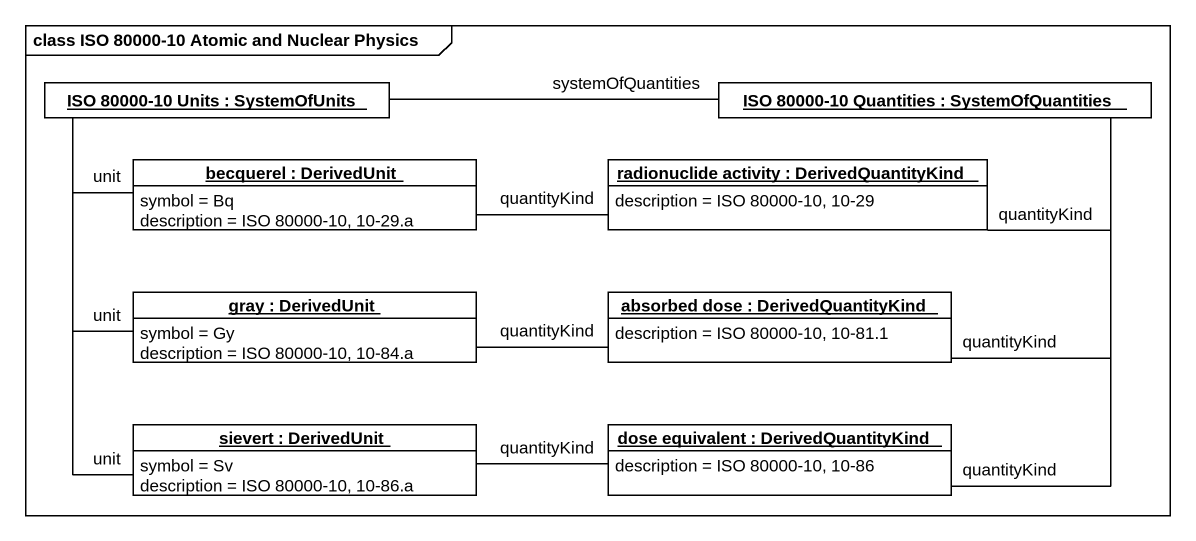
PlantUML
@startuml
mainframe class ISO 80000-10 Atomic and Nuclear Physics
hide circle
hide empty members
object "ISO 80000-10 Units : SystemOfUnits" as ISO_80000_10_Units #FFFFFF
object "ISO 80000-10 Quantities : SystemOfQuantities" as ISO_80000_10_Quantities #FFFFFF
object "becquerel : DerivedUnit" as becquerel #FFFFFF {
  symbol = Bq
  description = ISO 80000-10, 10-29.a
}
object "radionuclide activity : DerivedQuantityKind" as radionuclide_activity #FFFFFF {
  description = ISO 80000-10, 10-29
}
object "gray : DerivedUnit" as gray #FFFFFF {
  symbol = Gy
  description = ISO 80000-10, 10-84.a
}
object "absorbed dose : DerivedQuantityKind" as absorbed_dose #FFFFFF {
  description = ISO 80000-10, 10-81.1
}
object "sievert : DerivedUnit" as sievert #FFFFFF {
  symbol = Sv
  description = ISO 80000-10, 10-86.a
}
object "dose equivalent : DerivedQuantityKind" as dose_equivalent #FFFFFF {
  description = ISO 80000-10, 10-86
}
ISO_80000_10_Quantities -left- ISO_80000_10_Units : systemOfQuantities
becquerel -up- ISO_80000_10_Units : unit
becquerel -right- radionuclide_activity : quantityKind
radionuclide_activity -up- ISO_80000_10_Quantities : quantityKind
gray -up- ISO_80000_10_Units : unit
gray -right- absorbed_dose : quantityKind
absorbed_dose -up- ISO_80000_10_Quantities : quantityKind
sievert -up- ISO_80000_10_Units : unit
sievert -right- dose_equivalent : quantityKind
dose_equivalent -up- ISO_80000_10_Quantities : quantityKind
@enduml
